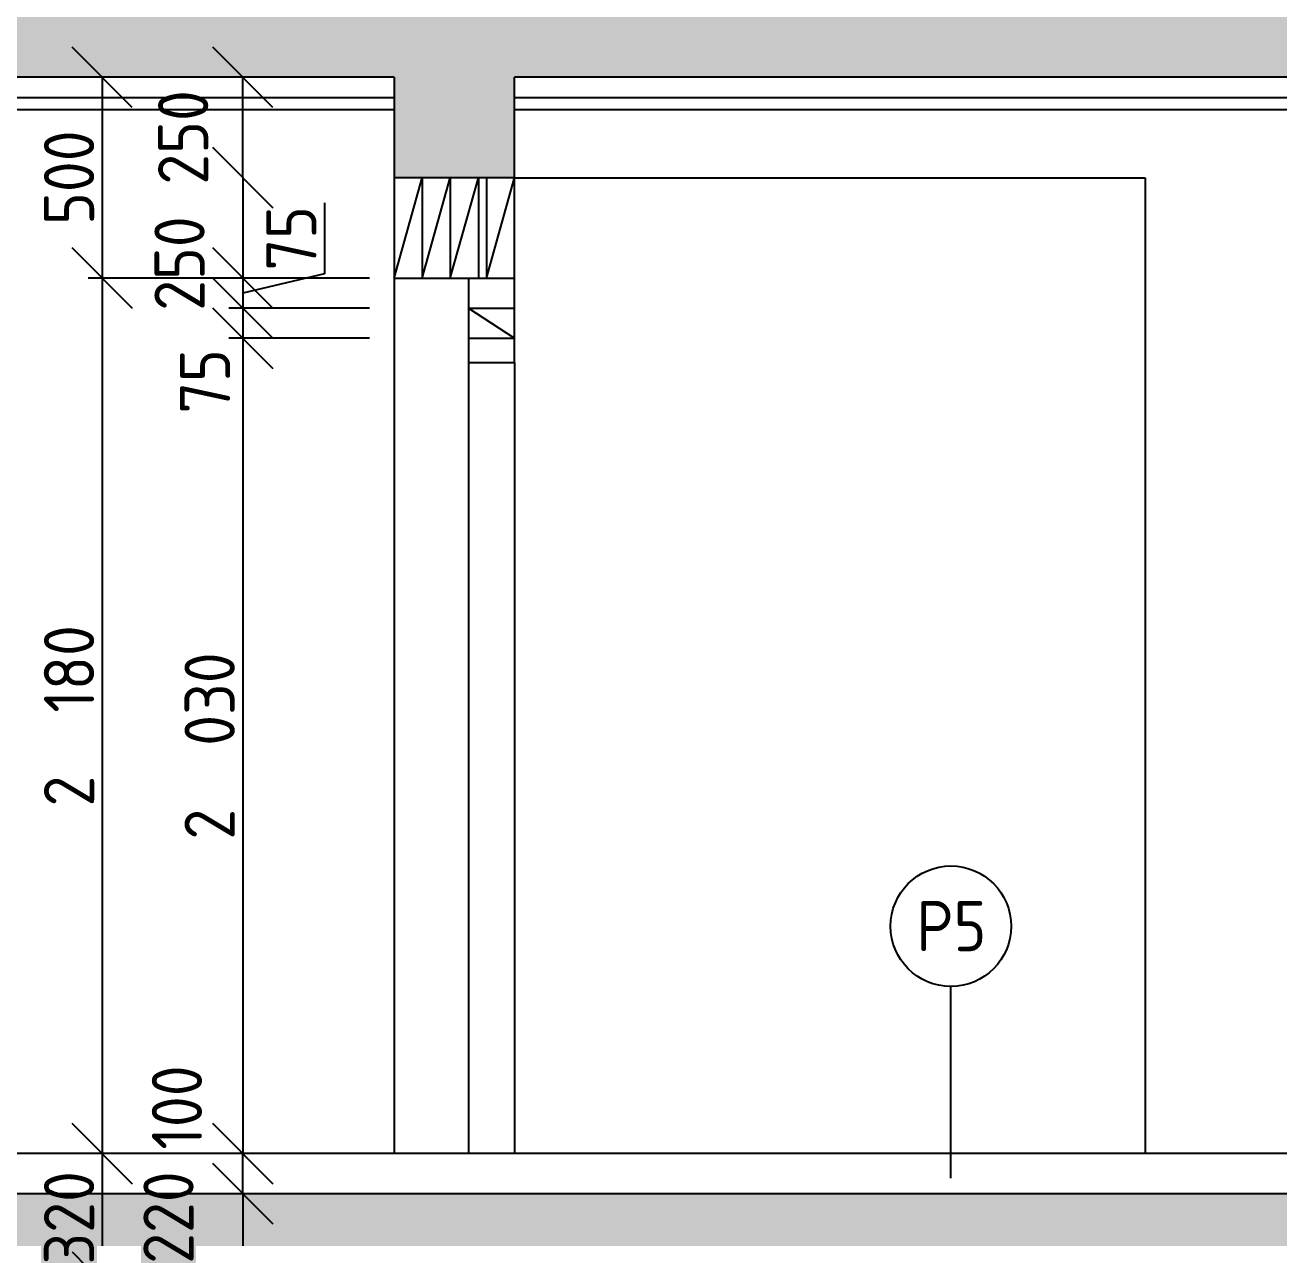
# Model space of a CAD drawing. Extents: x 3792242 to 5145247, y -1546315 to -1031918.
# Drawn here: x 4034447 to 4037569, y -1528967 to -1525947 of the extents above; entities that cross this region are included whole.
import ezdxf

# ---------------------------------------------------------------- set-up
doc = ezdxf.new("R2010")
doc.units = 0
doc.header["$MEASUREMENT"] = 0
doc.layers.get('0').update_dxf_attribs({"linetype": 'CONTINUOUS'})
doc.layers.get('Defpoints').update_dxf_attribs({"color": 61, "linetype": 'CONTINUOUS'})
for name, color, linetype in [('DVERE', 45, 'CONTINUOUS'), ('KÓTY', 4, 'CONTINUOUS'), ('MÚRY', 1, 'CONTINUOUS'), ('OKNÁ', 143, 'CONTINUOUS'), ('TENKÁ', 7, 'CONTINUOUS'), ('šrafy-múry', 8, 'CONTINUOUS')]:
    doc.layers.add(name, color=color, linetype=linetype)
doc.styles.add('STYLE1', font='isocp.shx')
doc.dimstyles.new('STANDARD-50', dxfattribs={"dimtxt": 125, "dimasz": 150, "dimexe": 10, "dimexo": 200, "dimgap": 20, "dimtad": 1, "dimdsep": 46, "dimlunit": 6, "dimtxsty": 'STYLE1', "dimblk1": 'OBLIQUE', "dimblk2": 'OBLIQUE', "dimsah": 1, "dimcen": 2.5, "dimse1": 1, "dimse2": 1, "dimadec": 0, "dimazin": 0, "dimtfac": 1, "dimtmove": 1, "dimatfit": 3, "dimldrblk": 'OBLIQUE', "dimfxl": 1, "dimtolj": 1, "dimtzin": 0, "dimarcsym": 0})
pattern_1 = [(45, (226757.26, 886.43), (53.0330086, 194.4543648), [250, -50, 0, -50])]

# ---------------------------------------------------------------- blocks, each defined once
blk = doc.blocks.new('_OBLIQUE')
at = {"color": 0, "linetype": 'ByBlock'}
blk.add_line((-0.5, -0.5), (0.5, 0.5), dxfattribs=at)
blk = doc.blocks.new('*D54530')
at = {"layer": 'Defpoints', "color": 0}
for p in [(4034639.4, -1528757.3), (4034639.4, -1529077.3), (4034639.4, -1529077.3)]:
    blk.add_point(p, dxfattribs=at)
at = {"layer": 'KÓTY', "color": 0, "lineweight": -2, "ltscale": 0.25}
blk.add_line((4034639.4, -1528757.3), (4034639.4, -1529077.3), dxfattribs=at)
at = {"layer": 'KÓTY', "color": 0, "linetype": 'ByBlock', "lineweight": -2, "xscale": 150, "yscale": 150, "zscale": 150}
for p, rotation in [((4034639.4, -1528757.3), 90), ((4034639.4, -1529077.3), 270)]:
    blk.add_blockref('_OBLIQUE', p, dxfattribs=dict(at, rotation=rotation))
at = {"layer": 'KÓTY', "color": 0, "insert": (4034556.9, -1528917.3), "char_height": 125, "attachment_point": 5, "rotation": 90, "style": 'STYLE1'}
blk.add_mtext('\\A1;320', dxfattribs=at)
blk = doc.blocks.new('*D54531')
at = {"layer": 'Defpoints', "color": 0}
for p in [(4034989.4, -1528757.3), (4034989.4, -1528757.3), (4034989.4, -1528857.3)]:
    blk.add_point(p, dxfattribs=at)
at = {"layer": 'KÓTY', "color": 0, "lineweight": -2, "ltscale": 0.25}
blk.add_line((4034989.4, -1528857.3), (4034989.4, -1528757.3), dxfattribs=at)
at = {"layer": 'KÓTY', "color": 0, "linetype": 'ByBlock', "lineweight": -2, "xscale": 150, "yscale": 150, "zscale": 150}
for p, rotation in [((4034989.4, -1528757.3), 90), ((4034989.4, -1528857.3), 270)]:
    blk.add_blockref('_OBLIQUE', p, dxfattribs=dict(at, rotation=rotation))
at = {"layer": 'KÓTY', "color": 0, "insert": (4034825.4, -1528642.6), "char_height": 125, "attachment_point": 5, "rotation": 90, "style": 'STYLE1'}
blk.add_mtext('\\A1;100', dxfattribs=at)
blk = doc.blocks.new('*D54532')
at = {"layer": 'Defpoints', "color": 0}
for p in [(4034989.4, -1528857.3), (4034989.4, -1529077.3), (4034989.4, -1529077.3)]:
    blk.add_point(p, dxfattribs=at)
at = {"layer": 'KÓTY', "color": 0, "lineweight": -2, "ltscale": 0.25}
blk.add_line((4034989.4, -1528857.3), (4034989.4, -1529077.3), dxfattribs=at)
at = {"layer": 'KÓTY', "color": 0, "linetype": 'ByBlock', "lineweight": -2, "xscale": 150, "yscale": 150, "zscale": 150}
for p, rotation in [((4034989.4, -1528857.3), 90), ((4034989.4, -1529077.3), 270)]:
    blk.add_blockref('_OBLIQUE', p, dxfattribs=dict(at, rotation=rotation))
at = {"layer": 'KÓTY', "color": 0, "insert": (4034804.4, -1528916.6), "char_height": 125, "attachment_point": 5, "rotation": 90, "style": 'STYLE1'}
blk.add_mtext('\\A1;220', dxfattribs=at)
blk = doc.blocks.new('*D54543')
at = {"layer": 'Defpoints', "color": 0}
for p in [(4034989.4, -1526077.3), (4035494.4, -1526077.3), (4035494.4, -1526327.3)]:
    blk.add_point(p, dxfattribs=at)
at = {"layer": 'KÓTY', "color": 0, "lineweight": -2, "ltscale": 0.25}
blk.add_line((4034989.4, -1526327.3), (4034989.4, -1526077.3), dxfattribs=at)
at = {"layer": 'KÓTY', "color": 0, "linetype": 'ByBlock', "lineweight": -2, "xscale": 150, "yscale": 150, "zscale": 150}
for p, rotation in [((4034989.4, -1526077.3), 90), ((4034989.4, -1526327.3), 270)]:
    blk.add_blockref('_OBLIQUE', p, dxfattribs=dict(at, rotation=rotation))
at = {"layer": 'KÓTY', "color": 0, "insert": (4034840.9, -1526227.1), "char_height": 125, "attachment_point": 5, "rotation": 90, "style": 'STYLE1'}
blk.add_mtext('\\A1;250', dxfattribs=at)
blk = doc.blocks.new('*D54544')
at = {"layer": 'Defpoints', "color": 0}
for p in [(4035494.4, -1526327.3), (4034989.4, -1526577.3), (4035494.4, -1526577.3)]:
    blk.add_point(p, dxfattribs=at)
at = {"layer": 'KÓTY', "color": 0, "lineweight": -2, "ltscale": 0.25}
blk.add_line((4034989.4, -1526327.3), (4034989.4, -1526577.3), dxfattribs=at)
at = {"layer": 'KÓTY', "color": 0, "linetype": 'ByBlock', "lineweight": -2, "xscale": 150, "yscale": 150, "zscale": 150}
for p, rotation in [((4034989.4, -1526327.3), 90), ((4034989.4, -1526577.3), 270)]:
    blk.add_blockref('_OBLIQUE', p, dxfattribs=dict(at, rotation=rotation))
at = {"layer": 'KÓTY', "color": 0, "insert": (4034831.9, -1526541.1), "char_height": 125, "attachment_point": 5, "rotation": 90, "style": 'STYLE1'}
blk.add_mtext('\\A1;250', dxfattribs=at)
blk = doc.blocks.new('*D54545')
at = {"layer": 'Defpoints', "color": 0}
for p in [(4035144.4, -1526577.3), (4034639.4, -1528757.3), (4035144.4, -1528757.3)]:
    blk.add_point(p, dxfattribs=at)
at = {"layer": 'KÓTY', "color": 0, "lineweight": -2, "ltscale": 0.25}
blk.add_line((4034639.4, -1526577.3), (4034639.4, -1528757.3), dxfattribs=at)
at = {"layer": 'KÓTY', "color": 0, "linetype": 'ByBlock', "lineweight": -2, "xscale": 150, "yscale": 150, "zscale": 150}
for p, rotation in [((4034639.4, -1526577.3), 90), ((4034639.4, -1528757.3), 270)]:
    blk.add_blockref('_OBLIQUE', p, dxfattribs=dict(at, rotation=rotation))
at = {"layer": 'KÓTY', "color": 0, "insert": (4034556.9, -1527667.3), "char_height": 125, "attachment_point": 5, "rotation": 90, "style": 'STYLE1'}
blk.add_mtext('\\A1;2ﾠ180', dxfattribs=at)
blk = doc.blocks.new('*D54546')
at = {"layer": 'Defpoints', "color": 0}
for p in [(4035550.9, -1526577.3), (4034989.4, -1526652.3), (4035550.9, -1526652.3)]:
    blk.add_point(p, dxfattribs=at)
at = {"layer": 'KÓTY', "color": 0, "lineweight": -2, "ltscale": 0.25}
for p, q in [((4035192.8, -1526389.6), (4035192.8, -1526567.1)), ((4035192.8, -1526567.1), (4034989.4, -1526614.8)), ((4034989.4, -1526577.3), (4034989.4, -1526652.3))]:
    blk.add_line(p, q, dxfattribs=at)
at = {"layer": 'KÓTY', "color": 0, "linetype": 'ByBlock', "lineweight": -2, "xscale": 150, "yscale": 150, "zscale": 150}
for p, rotation in [((4034989.4, -1526577.3), 90), ((4034989.4, -1526652.3), 270)]:
    blk.add_blockref('_OBLIQUE', p, dxfattribs=dict(at, rotation=rotation))
at = {"layer": 'KÓTY', "color": 0, "insert": (4035110.3, -1526478.3), "char_height": 125, "attachment_point": 5, "rotation": 90, "style": 'STYLE1'}
blk.add_mtext('\\A1;75', dxfattribs=at)
blk = doc.blocks.new('*D54547')
at = {"layer": 'Defpoints', "color": 0}
for p in [(4035550.9, -1526652.3), (4034989.4, -1526727.3), (4035550.9, -1526727.3)]:
    blk.add_point(p, dxfattribs=at)
at = {"layer": 'KÓTY', "color": 0, "lineweight": -2, "ltscale": 0.25}
blk.add_line((4034989.4, -1526652.3), (4034989.4, -1526727.3), dxfattribs=at)
at = {"layer": 'KÓTY', "color": 0, "linetype": 'ByBlock', "lineweight": -2, "xscale": 150, "yscale": 150, "zscale": 150}
for p, rotation in [((4034989.4, -1526652.3), 90), ((4034989.4, -1526727.3), 270)]:
    blk.add_blockref('_OBLIQUE', p, dxfattribs=dict(at, rotation=rotation))
at = {"layer": 'KÓTY', "color": 0, "insert": (4034895.3, -1526834.6), "char_height": 125, "attachment_point": 5, "rotation": 90, "style": 'STYLE1'}
blk.add_mtext('\\A1;75', dxfattribs=at)
blk = doc.blocks.new('*D54548')
at = {"layer": 'Defpoints', "color": 0}
for p in [(4035608.4, -1526727.3), (4034989.4, -1528757.3), (4035550.9, -1528757.3)]:
    blk.add_point(p, dxfattribs=at)
at = {"layer": 'KÓTY', "color": 0, "lineweight": -2, "ltscale": 0.25}
blk.add_line((4034989.4, -1526727.3), (4034989.4, -1528757.3), dxfattribs=at)
at = {"layer": 'KÓTY', "color": 0, "linetype": 'ByBlock', "lineweight": -2, "xscale": 150, "yscale": 150, "zscale": 150}
for p, rotation in [((4034989.4, -1526727.3), 90), ((4034989.4, -1528757.3), 270)]:
    blk.add_blockref('_OBLIQUE', p, dxfattribs=dict(at, rotation=rotation))
at = {"layer": 'KÓTY', "color": 0, "insert": (4034906.9, -1527742.3), "char_height": 125, "attachment_point": 5, "rotation": 90, "style": 'STYLE1'}
blk.add_mtext('\\A1;2ﾠ030', dxfattribs=at)
blk = doc.blocks.new('*D54549')
at = {"layer": 'Defpoints', "color": 0}
for p in [(4035365.9, -1526077.3), (4034639.4, -1526577.3), (4035365.9, -1526577.3)]:
    blk.add_point(p, dxfattribs=at)
at = {"layer": 'KÓTY', "color": 0, "lineweight": -2, "ltscale": 0.25}
blk.add_line((4034639.4, -1526077.3), (4034639.4, -1526577.3), dxfattribs=at)
at = {"layer": 'KÓTY', "color": 0, "linetype": 'ByBlock', "lineweight": -2, "xscale": 150, "yscale": 150, "zscale": 150}
for p, rotation in [((4034639.4, -1526077.3), 90), ((4034639.4, -1526577.3), 270)]:
    blk.add_blockref('_OBLIQUE', p, dxfattribs=dict(at, rotation=rotation))
at = {"layer": 'KÓTY', "color": 0, "insert": (4034556.9, -1526327.3), "char_height": 125, "attachment_point": 5, "rotation": 90, "style": 'STYLE1'}
blk.add_mtext('\\A1;500', dxfattribs=at)

msp = doc.modelspace()

# ---------------------------------------------------------------- hatches: boundary and pattern name
at = {"layer": 'šrafy-múry'}
h = msp.add_hatch(dxfattribs=at)
h.set_pattern_fill('ANSI36', color=253, scale=800, angle=360)
h.set_pattern_definition(pattern_1)
h.paths.add_polyline_path([(4016185.937, -1526327.345), (4016185.937, -1526077.345), (4016405.937, -1526077.345), (4016485.937, -1526077.345), (4019800.259, -1526077.345), (4020305.937, -1526077.345), (4020420.937, -1526077.345), (4022305.937, -1526077.345), (4022305.937, -1526327.345), (4022605.937, -1526327.345), (4022605.937, -1526077.345), (4024490.937, -1526077.345), (4024605.937, -1526077.345), (4028725.937, -1526077.345), (4028725.937, -1526327.345), (4029025.937, -1526327.345), (4029025.937, -1526077.345), (4029775.937, -1526077.345), (4029775.937, -1525857.345), (4016295.937, -1525857.345), (4016095.937, -1525857.345), (4016095.937, -1525157.345), (4015935.937, -1525157.345), (4015935.937, -1526327.345)])
h.paths.add_polyline_path([(4030975.937, -1526077.345), (4032040.937, -1526077.345), (4032180.937, -1526077.345), (4035365.937, -1526077.345), (4035365.937, -1526327.345), (4035665.937, -1526327.345), (4035665.937, -1526077.345), (4038445.937, -1526077.345), (4039995.937, -1526077.345), (4039995.937, -1526637.345), (4040195.937, -1526637.345), (4040195.937, -1525357.345), (4041945.937, -1525357.345), (4042085.937, -1525357.345), (4042085.937, -1525857.345), (4041945.937, -1525857.345), (4041945.937, -1526327.345), (4042285.937, -1526327.345), (4042285.937, -1524907.345), (4042125.937, -1524907.345), (4042125.937, -1525157.345), (4041925.937, -1525157.345), (4039995.937, -1525157.345), (4039995.937, -1525857.345), (4030975.937, -1525857.345)])
h = msp.add_hatch(dxfattribs=at)
h.set_pattern_fill('ANSI36', color=253, scale=800, angle=360)
h.set_pattern_definition(pattern_1)
h.paths.add_polyline_path([(4029025.937, -1529077.345), (4032040.937, -1529077.345), (4032180.937, -1529077.345), (4035365.937, -1529077.345), (4035365.937, -1529327.345), (4035665.937, -1529327.345), (4035665.937, -1529077.345), (4039995.937, -1529077.345), (4039995.937, -1529637.345), (4040195.937, -1529637.345), (4040195.937, -1528857.345), (4016405.937, -1528857.345), (4016185.937, -1528857.345), (4015935.937, -1528857.345), (4015935.937, -1529327.345), (4016185.937, -1529327.345), (4016185.937, -1529077.345), (4016405.937, -1529077.345), (4016485.937, -1529077.345), (4020305.937, -1529077.345), (4020420.937, -1529077.345), (4022305.937, -1529077.345), (4022305.937, -1529327.345), (4022605.937, -1529327.345), (4022605.937, -1529077.345), (4024490.937, -1529077.345), (4024605.937, -1529077.345), (4028725.937, -1529077.345), (4028725.937, -1529327.345), (4029025.937, -1529327.345)])

# ---------------------------------------------------------------- linework, layer by layer
at = {"layer": 'DVERE'}
for p, q in [((4035550.937, -1526787.345), (4035550.937, -1528757.345)), ((4035665.937, -1526787.345), (4035665.937, -1528757.345))]:
    msp.add_line(p, q, dxfattribs=at)
at = {"layer": 'KÓTY', "ltscale": 0.25}
for p, q in [((4034954.84, -1526577.345), (4034604.84, -1526577.345)), ((4035304.84, -1526577.345), (4034954.84, -1526577.345)), ((4035304.84, -1526652.345), (4034954.84, -1526652.345)), ((4035304.84, -1526727.345), (4034954.84, -1526727.345))]:
    msp.add_line(p, q, dxfattribs=at)
at = {"layer": 'MÚRY'}
for p, q in [((4035365.937, -1526077.345), (4032180.937, -1526077.345)), ((4035365.937, -1526077.345), (4035365.937, -1526577.345)), ((4039995.937, -1526077.345), (4035665.937, -1526077.345)), ((4035665.937, -1526787.345), (4035665.937, -1526077.345)), ((4035365.937, -1526577.345), (4035550.937, -1526577.345)), ((4035550.937, -1526577.345), (4035550.937, -1526787.345)), ((4035550.937, -1526787.345), (4035665.937, -1526787.345)), ((4040195.937, -1528757.345), (4032180.937, -1528757.345))]:
    msp.add_line(p, q, dxfattribs=at)
at = {"layer": 'OKNÁ', "ltscale": 0.25}
msp.add_line((4036752.061, -1528818.913), (4036752.061, -1528341.237), dxfattribs=at)
msp.add_circle((4036752.061, -1528191.237), 150, dxfattribs=at)
at = {"layer": 'TENKÁ'}
for p, q in [((4032180.937, -1526127.345), (4035365.937, -1526127.345)), ((4035665.937, -1526127.345), (4039995.937, -1526127.345)), ((4032180.937, -1526157.345), (4035365.937, -1526157.345)), ((4035665.937, -1526157.345), (4039995.937, -1526157.345)), ((4035665.937, -1526327.345), (4035365.937, -1526327.345)), ((4035665.937, -1526327.345), (4035365.937, -1526327.345)), ((4035365.937, -1526577.345), (4035435.937, -1526327.345)), ((4035435.937, -1526327.345), (4035435.937, -1526577.345)), ((4035435.937, -1526577.345), (4035505.937, -1526327.345)), ((4035505.937, -1526327.345), (4035505.937, -1526577.345)), ((4035505.937, -1526577.345), (4035575.937, -1526327.345)), ((4035575.937, -1526327.345), (4035575.937, -1526577.345)), ((4035595.937, -1526577.345), (4035665.937, -1526327.345)), ((4035595.937, -1526327.345), (4035595.937, -1526577.345)), ((4035665.937, -1526327.345), (4037235.937, -1526327.345)), ((4037235.937, -1526327.345), (4037235.937, -1528757.345)), ((4037235.937, -1526327.345), (4037235.937, -1528757.345)), ((4035365.937, -1526577.345), (4035365.937, -1528757.345)), ((4035550.937, -1526577.345), (4035665.937, -1526577.345)), ((4035550.937, -1526652.345), (4035665.937, -1526652.345)), ((4035550.937, -1526652.345), (4035665.937, -1526727.345)), ((4035550.937, -1526727.345), (4035665.937, -1526727.345)), ((4040195.937, -1528857.345), (4015935.937, -1528857.345))]:
    msp.add_line(p, q, dxfattribs=at)

# ---------------------------------------------------------------- texts
at = {"layer": 'TENKÁ', "ltscale": 0.25, "style": 'STYLE1'}
msp.add_text('P5', height=125, dxfattribs=at).set_placement((4036666.257, -1528253.415))

# ---------------------------------------------------------------- dimensions: what is measured, and where the dimension line sits
at = {"layer": 'KÓTY', "ltscale": 0.25}
for base, p1, p2, picture, middle in [((4034639.437, -1526577.345), (4035365.937, -1526077.345), (4035365.937, -1526577.345), '*D54549', (4034556.937, -1526327.345)), ((4034639.437, -1528757.345), (4035144.437, -1526577.345), (4035144.437, -1528757.345), '*D54545', (4034556.894, -1527667.345)), ((4034989.437, -1528757.345), (4035608.437, -1526727.345), (4035550.937, -1528757.345), '*D54548', (4034906.894, -1527742.345)), ((4034639.437, -1529077.345), (4034639.437, -1528757.345), (4034639.437, -1529077.345), '*D54530', (4034556.937, -1528917.345)), ((4034989.437, -1529077.345), (4034989.437, -1528857.345), (4034989.437, -1529077.345), '*D54532', (4034804.437, -1528916.595))]:
    dim = msp.add_linear_dim(base=base, p1=p1, p2=p2, angle=90, dimstyle='STANDARD-50', override={"dimtxsty": 'STYLE1', "dimldrblk": 'OBLIQUE'}, dxfattribs=at)
    dim.commit()
    dim.dimension.update_dxf_attribs({"geometry": picture, "text_midpoint": middle})
for base, p1, p2, picture, middle in [((4034989.437, -1526077.345), (4035494.437, -1526327.345), (4035494.437, -1526077.345), '*D54543', (4034923.437, -1526227.075)), ((4034989.437, -1526577.345), (4035494.437, -1526327.345), (4035494.437, -1526577.345), '*D54544', (4034914.437, -1526541.075)), ((4034989.437, -1526652.345), (4035550.937, -1526577.345), (4035550.937, -1526652.345), '*D54546', (4035192.759, -1526547.075)), ((4034989.437, -1526727.345), (4035550.937, -1526652.345), (4035550.937, -1526727.345), '*D54547', (4034977.759, -1526834.575)), ((4034989.437, -1528757.345), (4034989.437, -1528857.345), (4034989.437, -1528757.345), '*D54531', (4034907.937, -1528642.575))]:
    dim = msp.add_linear_dim(base=base, p1=p1, p2=p2, angle=90, dimstyle='STANDARD-50', override={"dimtxsty": 'STYLE1', "dimldrblk": 'OBLIQUE'}, dxfattribs=at)
    dim.commit()
    dim.dimension.update_dxf_attribs({"geometry": picture, "text_midpoint": middle, "dimtype": 160})

doc.saveas('drawing.dxf')
